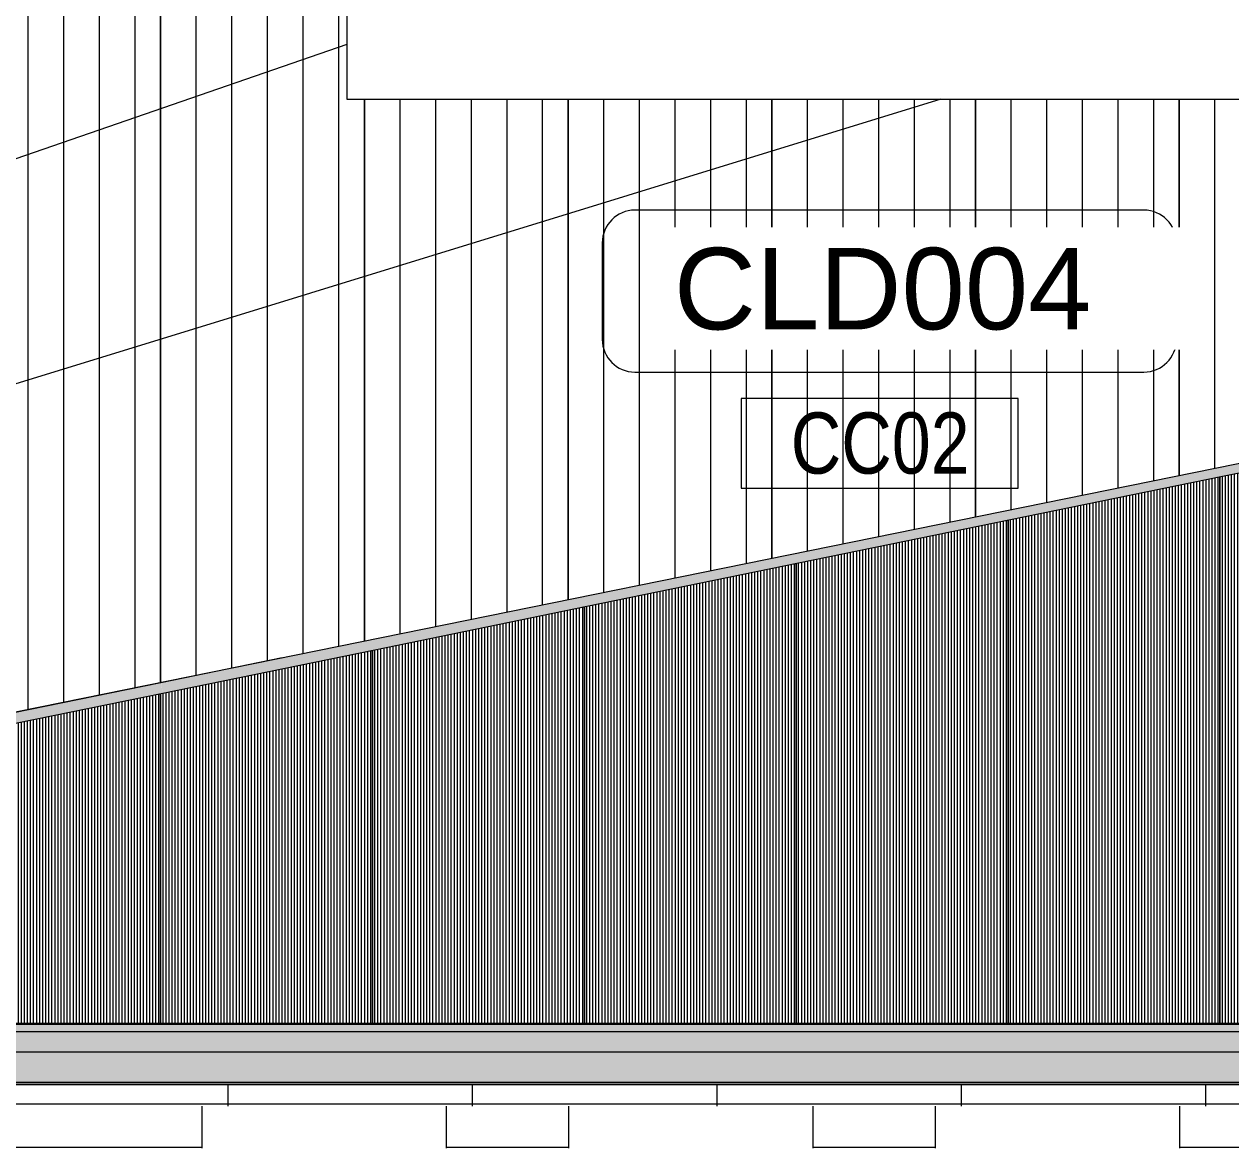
# Model space of a CAD drawing. Header units: metres. Extents: x -2362 to -2010, y -1 to 30.
# Drawn here: x -2041.69 to -2035.77, y 7.65 to 13.15 of the extents above; entities that cross this region are included whole.
import ezdxf

# ---------------------------------------------------------------- set-up
doc = ezdxf.new("R2010")
doc.units = ezdxf.units.M
for name, color, linetype, lineweight in [('A-ANNO-IDEN', 131, 'Continuous', 5), ('A-ANNO-KEYN', 231, 'Continuous', 5), ('A-CLNG', 13, 'Continuous', 5), ('A-CLNG-PATT', 13, 'Continuous', 5), ('A-GENM', 13, 'Continuous', 5), ('A-GLAZ-CURT', 52, 'Continuous', 5), ('A-GLAZ-CWMG', 51, 'Continuous', 5), ('A-ROOF', 132, 'Continuous', 5), ('A-WALL', 113, 'Continuous', 5), ('A-WALL-PATT', 111, 'Continuous', 5)]:
    doc.layers.add(name, color=color, linetype=linetype, lineweight=lineweight)
doc.styles.add('Arial Narrow_1', font='ARIALN.TTF', dxfattribs={"height": 0.3})
doc.styles.add('Arial_2', font='arial.ttf', dxfattribs={"height": 0.4})
pattern_1 = [(90, (-2038.01961, 5.24), (-0.175, 1e-17), [])]
pattern_2 = [(90, (-2039.01961, 5.24), (-0.175, 1e-17), [])]
pattern_3 = [(90, (-2040.01961, 5.24), (-0.175, 1e-17), [])]
pattern_4 = [(90, (-2041.01961, 5.24), (-0.175, 1e-17), [])]
pattern_5 = [(90, (-2042.01961, 5.24), (-0.175, 1e-17), [])]

# ---------------------------------------------------------------- blocks, each defined once
blk = doc.blocks.new('System Panel - Danpalon - Multicell - 16mm thk - Light grey-3360726-SOUTH EAST - PART C')
at = {"layer": 'A-GLAZ-CURT'}
h = blk.add_hatch(dxfattribs=at)
h.set_pattern_fill('FP_201', color=256, style=0, pattern_type=2)
h.set_pattern_definition([(90, (-1591.838, 8.935), (-0.015, 9e-19), [])])
h.paths.add_polyline_path([(-1591.3183, 8.2509), (-1591.3183, 9.87), (-1592.3583, 9.6572), (-1592.3583, 8.2509), (-1591.3839, 8.2509)])
for p, q in [((-1591.3183, 8.2509), (-1591.3183, 9.87)), ((-1592.3583, 9.6572), (-1592.3583, 8.2509))]:
    blk.add_line(p, q, dxfattribs=at)
blk = doc.blocks.new('System Panel - Danpalon - Multicell - 16mm thk - Light grey-3360727-SOUTH EAST - PART C')
at = {"layer": 'A-GLAZ-CURT'}
h = blk.add_hatch(dxfattribs=at)
h.set_pattern_fill('FP_202', color=256, style=0, pattern_type=2)
h.set_pattern_definition([(90, (-1590.798, 9.041), (-0.015, 9e-19), [])])
h.paths.add_polyline_path([(-1590.2783, 8.2508), (-1590.2783, 10.0828), (-1591.3183, 9.87), (-1591.3183, 8.2509), (-1590.3424, 8.2508)])
for p, q in [((-1590.2783, 8.2508), (-1590.2783, 10.0828)), ((-1591.3183, 9.87), (-1591.3183, 8.2509))]:
    blk.add_line(p, q, dxfattribs=at)
blk = doc.blocks.new('System Panel - Danpalon - Multicell - 16mm thk - Light grey-3360728-SOUTH EAST - PART C')
at = {"layer": 'A-GLAZ-CURT'}
h = blk.add_hatch(dxfattribs=at)
h.set_pattern_fill('FP_203', color=256, style=0, pattern_type=2)
h.set_pattern_definition([(90, (-1589.758, 9.148), (-0.015, 9e-19), [])])
h.paths.add_polyline_path([(-1589.2383, 8.2508), (-1589.2383, 10.2956), (-1590.2783, 10.0828), (-1590.2783, 8.2508), (-1589.3009, 8.2508)])
for p, q in [((-1589.2383, 8.2508), (-1589.2383, 10.2956)), ((-1590.2783, 10.0828), (-1590.2783, 8.2508))]:
    blk.add_line(p, q, dxfattribs=at)
blk = doc.blocks.new('System Panel - Danpalon - Multicell - 16mm thk - Light grey-3360729-SOUTH EAST - PART C')
at = {"layer": 'A-GLAZ-CURT'}
h = blk.add_hatch(dxfattribs=at)
h.set_pattern_fill('FP_204', color=256, style=0, pattern_type=2)
h.set_pattern_definition([(90, (-1588.718, 9.254), (-0.015, 9e-19), [])])
h.paths.add_polyline_path([(-1588.1983, 8.2507), (-1588.1983, 10.5085), (-1589.2383, 10.2956), (-1589.2383, 8.2508), (-1588.2594, 8.2507)])
for p, q in [((-1588.1983, 8.2507), (-1588.1983, 10.5085)), ((-1589.2383, 10.2956), (-1589.2383, 8.2508))]:
    blk.add_line(p, q, dxfattribs=at)
blk = doc.blocks.new('System Panel - Danpalon - Multicell - 16mm thk - Light grey-3360730-SOUTH EAST - PART C')
at = {"layer": 'A-GLAZ-CURT'}
h = blk.add_hatch(dxfattribs=at)
h.set_pattern_fill('FP_205', color=256, style=0, pattern_type=2)
h.set_pattern_definition([(90, (-1587.678, 9.361), (-0.015, 9e-19), [])])
h.paths.add_polyline_path([(-1587.1583, 8.2507), (-1587.1583, 10.7213), (-1588.1983, 10.5085), (-1588.1983, 8.2507), (-1587.218, 8.2507)])
for p, q in [((-1587.1583, 8.2507), (-1587.1583, 10.7213)), ((-1588.1983, 10.5085), (-1588.1983, 8.2507))]:
    blk.add_line(p, q, dxfattribs=at)
blk = doc.blocks.new('System Panel - Danpalon - Multicell - 16mm thk - Light grey-3360731-SOUTH EAST - PART C')
at = {"layer": 'A-GLAZ-CURT'}
h = blk.add_hatch(dxfattribs=at)
h.set_pattern_fill('FP_206', color=256, style=0, pattern_type=2)
h.set_pattern_definition([(90, (-1586.638, 9.467), (-0.015, 9e-19), [])])
h.paths.add_polyline_path([(-1586.1183, 8.2507), (-1586.1183, 10.9341), (-1587.1583, 10.7213), (-1587.1583, 8.2507), (-1586.1765, 8.2507)])
for p, q in [((-1586.1183, 8.2507), (-1586.1183, 10.9341)), ((-1587.1583, 10.7213), (-1587.1583, 8.2507))]:
    blk.add_line(p, q, dxfattribs=at)
blk = doc.blocks.new('System Panel - Danpalon - Multicell - 16mm thk - Light grey-3360732-SOUTH EAST - PART C')
at = {"layer": 'A-GLAZ-CURT'}
h = blk.add_hatch(dxfattribs=at)
h.set_pattern_fill('FP_207', color=256, style=0, pattern_type=2)
h.set_pattern_definition([(90, (-1585.598, 9.573), (-0.015, 9e-19), [])])
h.paths.add_polyline_path([(-1585.0783, 8.2506), (-1585.0783, 11.1469), (-1586.1183, 10.9341), (-1586.1183, 8.2507), (-1585.135, 8.2506)])
for p, q in [((-1585.0783, 8.2506), (-1585.0783, 11.1469)), ((-1586.1183, 10.9341), (-1586.1183, 8.2507))]:
    blk.add_line(p, q, dxfattribs=at)
blk = doc.blocks.new('Rectangular Mullion - Frame_Framed Facade_Danpal_DPANMF BT2-V283-SOUTH EAST - PART C')
at = {"layer": 'A-GLAZ-CWMG'}
for points in [[(-1592.3465, 9.6596), (-1591.3065, 9.8724), (-1591.3181, 9.9246), (-1592.3572, 9.712)], [(-1592.3572, 9.712), (-1592.3181, 9.7223), (-1592.3576, 9.7143)]]:
    blk.add_hatch(color=256, dxfattribs=at).paths.add_polyline_path(points)
for p, q in [((-1592.3572, 9.712), (-1591.3172, 9.9248)), ((-1592.3465, 9.6596), (-1591.3065, 9.8724))]:
    blk.add_line(p, q, dxfattribs=at)
blk = doc.blocks.new('Rectangular Mullion - Frame_Framed Facade_Danpal_DPANMF BT2-V284-SOUTH EAST - PART C')
at = {"layer": 'A-GLAZ-CWMG'}
blk.add_hatch(color=256, dxfattribs=at).paths.add_polyline_path([(-1591.3065, 9.8724), (-1590.2665, 10.0853), (-1590.277, 10.1369), (-1591.3172, 9.9248)])
for p, q in [((-1591.3065, 9.8724), (-1590.2665, 10.0853)), ((-1591.3172, 9.9248), (-1590.7221, 10.0465))]:
    blk.add_line(p, q, dxfattribs=at)
blk = doc.blocks.new('Rectangular Mullion - Frame_Framed Facade_Danpal_DPANMF BT2-V285-SOUTH EAST - PART C')
at = {"layer": 'A-GLAZ-CWMG'}
blk.add_hatch(color=256, dxfattribs=at).paths.add_polyline_path([(-1590.2665, 10.0853), (-1589.2265, 10.2981), (-1589.2367, 10.3483), (-1590.277, 10.1369), (-1590.2753, 10.1286)])
blk.add_line((-1590.2665, 10.0853), (-1589.2265, 10.2981), dxfattribs=at)
blk = doc.blocks.new('Rectangular Mullion - Frame_Framed Facade_Danpal_DPANMF BT2-V286-SOUTH EAST - PART C')
at = {"layer": 'A-GLAZ-CWMG'}
blk.add_hatch(color=256, dxfattribs=at).paths.add_polyline_path([(-1589.2265, 10.2981), (-1588.1865, 10.5109), (-1588.1964, 10.5596), (-1589.2367, 10.3483), (-1589.2333, 10.3317)])
blk.add_line((-1589.2265, 10.2981), (-1588.1865, 10.5109), dxfattribs=at)
blk = doc.blocks.new('Rectangular Mullion - Frame_Framed Facade_Danpal_DPANMF BT2-V287-SOUTH EAST - PART C')
at = {"layer": 'A-GLAZ-CWMG'}
blk.add_hatch(color=256, dxfattribs=at).paths.add_polyline_path([(-1588.1865, 10.5109), (-1587.1465, 10.7237), (-1587.1561, 10.7709), (-1588.1964, 10.5596), (-1588.1914, 10.5349)])
blk.add_line((-1588.1865, 10.5109), (-1587.1465, 10.7237), dxfattribs=at)
blk = doc.blocks.new('Rectangular Mullion - Frame_Framed Facade_Danpal_DPANMF BT2-V288-SOUTH EAST - PART C')
at = {"layer": 'A-GLAZ-CWMG'}
blk.add_hatch(color=256, dxfattribs=at).paths.add_polyline_path([(-1587.1465, 10.7237), (-1586.1065, 10.9365), (-1586.1158, 10.9823), (-1587.1561, 10.7709), (-1587.1494, 10.738)])
blk.add_line((-1587.1465, 10.7237), (-1586.1065, 10.9365), dxfattribs=at)
blk = doc.blocks.new('Rectangular Mullion - Frame_Framed Facade_Danpal_DPANMF BT2-V289-SOUTH EAST - PART C')
at = {"layer": 'A-GLAZ-CWMG'}
blk.add_hatch(color=256, dxfattribs=at).paths.add_polyline_path([(-1586.1065, 10.9365), (-1585.0665, 11.1493), (-1585.0755, 11.1936), (-1586.1158, 10.9823), (-1586.1074, 10.9412)])
blk.add_line((-1586.1065, 10.9365), (-1585.0665, 11.1493), dxfattribs=at)
blk = doc.blocks.new('Signage_Tenant Building - Tenant Signage with Back Panel-V302-SOUTH EAST - PART C')
at = {"layer": 'A-GENM'}
for p, q in [((-1590.4033, 15.1875), (-1590.4033, 12.7875)), ((-1590.4033, 12.7875), (-1581.4033, 12.7875))]:
    blk.add_line(p, q, dxfattribs=at)
blk = doc.blocks.new('Roof Gutters4 - Roof Gutters-3348027-SOUTH EAST - PART C')
at = {"layer": 'A-ROOF'}
h = blk.add_hatch(color=256, dxfattribs=at)
h.paths.add_polyline_path([(-1580.9839, 7.9271), (-1580.9628, 7.9271), (-1580.9653, 8.2496), (-1581.1774, 8.2504), (-1613.3094, 8.2539), (-1613.3366, 8.2455), (-1613.3262, 8.2456), (-1613.3089, 8.2509), (-1613.0466, 8.2488), (-1580.9682, 8.2466), (-1580.9659, 7.9298), (-1580.9839, 7.9297)])
h.paths.add_polyline_path([(-1655.208, 7.9303), (-1655.208, 7.9329), (-1655.226, 7.933), (-1655.2236, 8.2498), (-1654.9139, 8.2506), (-1644.3284, 8.2523), (-1644.2899, 8.2469), (-1644.2662, 8.2468), (-1644.3271, 8.2553), (-1644.9158, 8.2532), (-1655.2266, 8.2528), (-1655.229, 7.9303)])
at = {"layer": 'A-ROOF', "lineweight": 15}
for p, q in [((-1613.0883, 8.2488), (-1581.0526, 8.2474)), ((-1581.0525, 8.2504), (-1613.0882, 8.2518))]:
    blk.add_line(p, q, dxfattribs=at)
blk = doc.blocks.new('Area 51 Ceiling - External FC1 - Area 51 Ceiling - External FC-3412687-SOUTH EAST - PART C')
at = {"layer": 'A-CLNG-PATT'}
h = blk.add_hatch(dxfattribs=at)
h.set_pattern_fill('FP_193', color=256, style=0, pattern_type=2)
h.set_pattern_definition([(0, (0, 0), (0.8128, 0.2032), [0.06706, -0.54254, 0.06706, -0.54254, -3.251]), (0, (0, 0), (0.8128, 0.2032), [-1.219, 0.06706, -1.152, 0.06706, -0.54254, -1.422]), (0, (0, 0), (0.8128, 0.2032), [-3.048, 0.06706, -0.33934, 0.06706, -0.94894]), (120, (0.3048, 0.1016), (-0.582376362, 0.602305448), [0.06706, -0.54254, 0.06706, -0.54254, -3.251]), (120, (0.3048, 0.1016), (-0.582376362, 0.602305448), [-1.219, 0.06706, -1.152, 0.06706, -0.54254, -1.422]), (120, (0.3048, 0.1016), (-0.582376362, 0.602305448), [-3.048, 0.06706, -0.33934, 0.06706, -0.94894]), (240, (0.4064, 0.508), (-0.230423638, -0.805505448), [0.06706, -0.54254, 0.06706, -0.54254, -3.251]), (240, (0.4064, 0.508), (-0.230423638, -0.805505448), [-1.219, 0.06706, -1.152, 0.06706, -0.54254, -1.422]), (240, (0.4064, 0.508), (-0.230423638, -0.805505448), [-3.048, 0.06706, -0.33934, 0.06706, -0.94894])])
h.paths.add_polyline_path([(-1582.8438, 7.9515), (-1580.9682, 7.9515), (-1580.9691, 7.961), (-1655.2241, 7.961), (-1655.2241, 7.9515), (-1583.0521, 7.9515)])
h = blk.add_hatch(dxfattribs=at)
h.set_pattern_fill('FP_306', color=256, style=0, pattern_type=2)
h.set_pattern_definition([(180, (-1575.089, 7.73), (-2e-17, -0.12561), []), (270, (-1575.089, 7.73), (1.2, 7e-17), [])])
h.paths.add_polyline_path([(-1581.0013, 7.8411), (-1580.9839, 7.8411), (-1580.9839, 7.9297), (-1580.9682, 7.9298), (-1580.9691, 7.9515), (-1581.5639, 7.9515), (-1581.5639, 7.8452), (-1581.0013, 7.8452)])
h.paths.add_polyline_path([(-1655.0739, 7.8452), (-1655.0739, 7.9515), (-1655.2241, 7.9515), (-1655.2236, 7.933), (-1655.208, 7.9329), (-1655.208, 7.8452), (-1655.1222, 7.8452)])
h.paths.add_polyline_path([(-1654.9139, 7.8452), (-1644.5739, 7.8452), (-1644.5739, 7.9515), (-1655.0639, 7.9515), (-1655.0639, 7.8452)])
h.paths.add_polyline_path([(-1644.5639, 7.8452), (-1634.0749, 7.8452), (-1634.0749, 7.9515), (-1644.5639, 7.9515), (-1644.5639, 7.899)])
h.paths.add_polyline_path([(-1634.0639, 7.8452), (-1623.5749, 7.8452), (-1623.5749, 7.9515), (-1634.0639, 7.9515), (-1634.0639, 7.899)])
h.paths.add_polyline_path([(-1623.5639, 7.8452), (-1613.0749, 7.8452), (-1613.0749, 7.9515), (-1623.5639, 7.9515), (-1623.5639, 7.899)])
h.paths.add_polyline_path([(-1613.0466, 7.8452), (-1602.5739, 7.8452), (-1602.5739, 7.9515), (-1613.0639, 7.9515), (-1613.0639, 7.8452)])
h.paths.add_polyline_path([(-1602.5639, 7.8452), (-1592.0739, 7.8452), (-1592.0739, 7.9515), (-1602.5639, 7.9515), (-1602.5639, 7.899)])
h.paths.add_polyline_path([(-1591.8005, 7.8452), (-1581.5739, 7.8452), (-1581.5739, 7.9515), (-1592.0639, 7.9515), (-1592.0639, 7.8452), (-1592.0088, 7.8452)])
at = {"layer": 'A-CLNG', "lineweight": 13}
for p, q in [((-1580.9682, 7.961), (-1655.2241, 7.961)), ((-1655.2241, 7.9515), (-1580.9682, 7.9515))]:
    blk.add_line(p, q, dxfattribs=at)
blk = doc.blocks.new('T-Keynote-ANZRS - Keynote Value _2mm Opaque_ box-1903833-SOUTH EAST - PART C')
at = {"layer": 'A-ANNO-KEYN'}
for p, q in [((-1581.367, 10.808), (-1583.8658, 10.808)), ((-1584.0258, 10.648), (-1584.0258, 10.1736)), ((-1581.207, 10.1736), (-1581.207, 10.648)), ((-1583.8658, 10.0136), (-1581.367, 10.0136))]:
    blk.add_line(p, q, dxfattribs=at)
for centre, start, end in [((-1583.8658, 10.648), 90, 180), ((-1581.367, 10.648), 0, 90), ((-1583.8658, 10.1736), 180, 270), ((-1581.367, 10.1736), 270, 360)]:
    blk.add_arc(centre, 0.16, start, end, dxfattribs=at)
blk = doc.blocks.new('Material Tag_AAA - Material Tag_AAA-3504877-SOUTH EAST - PART C')
at = {"layer": 'A-ANNO-IDEN'}
for p, q in [((-1651.6583, 11.3309), (-1653.0183, 11.3309)), ((-1653.0183, 11.3309), (-1653.0183, 10.8909)), ((-1651.6583, 10.8909), (-1651.6583, 11.3309)), ((-1653.0183, 10.8909), (-1651.6583, 10.8909))]:
    blk.add_line(p, q, dxfattribs=at)

msp = doc.modelspace()

# ---------------------------------------------------------------- hatches: boundary and pattern name
at = {"layer": 'A-ROOF'}
for points in [[(-2030.6699, 8.2116), (-2030.6707, 8.2466), (-2104.9252, 8.2498), (-2104.9252, 8.2148), (-2030.6707, 8.2116)], [(-2030.6699, 8.1114), (-2030.6707, 8.2116), (-2104.9252, 8.2148), (-2104.9252, 8.1147), (-2030.6707, 8.1114)], [(-2030.6699, 7.9612), (-2030.6707, 8.1114), (-2104.9252, 8.1147), (-2104.9252, 7.9644), (-2030.6707, 7.9612)]]:
    msp.add_hatch(color=256, dxfattribs=at).paths.add_polyline_path(points)
at = {"layer": 'A-WALL-PATT'}
h = msp.add_hatch(dxfattribs=at)
h.set_pattern_fill('FP_296', color=256, style=0, pattern_type=2)
h.set_pattern_definition(pattern_5)
h.paths.add_polyline_path([(-2042.0197, 12.3947), (-2041.0197, 12.7392), (-2041.0197, 15.94), (-2042.0197, 15.94), (-2042.0197, 12.7787)])
h = msp.add_hatch(dxfattribs=at)
h.set_pattern_fill('FP_295', color=256, style=0, pattern_type=2)
h.set_pattern_definition(pattern_4)
h.paths.add_polyline_path([(-2041.0197, 12.7392), (-2040.1049, 13.0544), (-2040.1049, 15.1875), (-2040.0197, 15.1875), (-2040.0197, 15.94), (-2041.0197, 15.94), (-2041.0197, 13.2031)])
h = msp.add_hatch(dxfattribs=at)
h.set_pattern_fill('FP_295', color=256, style=0, pattern_type=2)
h.set_pattern_definition(pattern_4)
h.paths.add_polyline_path([(-2041.0197, 11.6093), (-2040.0197, 11.9169), (-2040.0197, 12.7875), (-2040.1049, 12.7875), (-2040.1049, 13.0544), (-2041.0197, 12.7392)])
h = msp.add_hatch(dxfattribs=at)
h.set_pattern_fill('FP_296', color=256, style=0, pattern_type=2)
h.set_pattern_definition(pattern_5)
h.paths.add_polyline_path([(-2042.0197, 11.3016), (-2041.0197, 11.6093), (-2041.0197, 12.7392), (-2042.0197, 12.3947), (-2042.0197, 11.5058)])
h = msp.add_hatch(dxfattribs=at)
h.set_pattern_fill('FP_294', color=256, style=0, pattern_type=2)
h.set_pattern_definition(pattern_3)
h.paths.add_polyline_path([(-2040.0197, 11.9169), (-2039.0197, 12.2246), (-2039.0197, 12.7875), (-2040.0197, 12.7875)])
h = msp.add_hatch(dxfattribs=at)
h.set_pattern_fill('FP_293', color=256, style=0, pattern_type=2)
h.set_pattern_definition(pattern_2)
h.paths.add_polyline_path([(-2039.0197, 12.2246), (-2038.0197, 12.5322), (-2038.0197, 12.7875), (-2039.0197, 12.7875)])
h = msp.add_hatch(dxfattribs=at)
h.set_pattern_fill('FP_292', color=256, style=0, pattern_type=2)
h.set_pattern_definition(pattern_1)
h.paths.add_polyline_path([(-2038.0197, 10.5349), (-2037.0197, 10.738), (-2037.0197, 12.7875), (-2037.1902, 12.7875), (-2038.0197, 12.5322), (-2038.0197, 10.6571)])
h = msp.add_hatch(dxfattribs=at)
h.set_pattern_fill('FP_292', color=256, style=0, pattern_type=2)
h.set_pattern_definition(pattern_1)
h.paths.add_polyline_path([(-2038.0197, 12.5322), (-2037.1902, 12.7875), (-2038.0197, 12.7875)])
h = msp.add_hatch(dxfattribs=at)
h.set_pattern_fill('FP_291', color=256, style=0, pattern_type=2)
h.set_pattern_definition([(90, (-2037.01961, 5.24), (-0.175, 1e-17), [])])
h.paths.add_polyline_path([(-2037.0197, 10.738), (-2036.0197, 10.9412), (-2036.0197, 12.7875), (-2037.0197, 12.7875), (-2037.0197, 10.8693)])
h = msp.add_hatch(dxfattribs=at)
h.set_pattern_fill('FP_290', color=256, style=0, pattern_type=2)
h.set_pattern_definition([(90, (-2036.01961, 5.24), (-0.175, 1e-17), [])])
h.paths.add_polyline_path([(-2036.0197, 10.9412), (-2035.0197, 11.1443), (-2035.0197, 12.7875), (-2036.0197, 12.7875), (-2036.0197, 11.0815)])
h = msp.add_hatch(dxfattribs=at)
h.set_pattern_fill('FP_293', color=256, style=0, pattern_type=2)
h.set_pattern_definition(pattern_2)
h.paths.add_polyline_path([(-2039.0197, 10.3317), (-2038.0197, 10.5349), (-2038.0197, 12.5322), (-2039.0197, 12.2246), (-2039.0197, 10.445)])
h = msp.add_hatch(dxfattribs=at)
h.set_pattern_fill('FP_294', color=256, style=0, pattern_type=2)
h.set_pattern_definition(pattern_3)
h.paths.add_polyline_path([(-2040.0197, 10.1286), (-2039.0197, 10.3317), (-2039.0197, 12.2246), (-2040.0197, 11.9169), (-2040.0197, 10.2328)])
h = msp.add_hatch(dxfattribs=at)
h.set_pattern_fill('FP_295', color=256, style=0, pattern_type=2)
h.set_pattern_definition(pattern_4)
h.paths.add_polyline_path([(-2041.0197, 9.9254), (-2040.0197, 10.1286), (-2040.0197, 11.9169), (-2041.0197, 11.6093), (-2041.0197, 10.0206)])
h = msp.add_hatch(dxfattribs=at)
h.set_pattern_fill('FP_296', color=256, style=0, pattern_type=2)
h.set_pattern_definition(pattern_5)
h.paths.add_polyline_path([(-2042.0197, 9.7223), (-2041.0197, 9.9254), (-2041.0197, 11.6093), (-2042.0197, 11.3016), (-2042.0197, 9.8085)])
h = msp.add_hatch(dxfattribs=at)
h.set_pattern_fill('FP_194', color=256, style=0, pattern_type=2)
h.set_pattern_definition([(90, (-2103.2196, 7.64), (-6, 4e-16), [1.2, -1.2]), (90, (-2102.0196, 7.64), (-6, 4e-16), [1.2, -1.2]), (90, (-2100.8196, 7.64), (-6, 4e-16), [1.2, -1.2]), (90, (-2102.0196, 8.84), (-6, 4e-16), [1.2, -1.2]), (90, (-2100.8196, 8.84), (-6, 4e-16), [1.2, -1.2]), (180, (-2102.0196, 8.84), (-3e-16, -2.4), [1.2, -4.8]), (180, (-2100.8196, 10.04), (-3e-16, -2.4), [1.2, -4.8]), (90, (-2100.8196, 7.64), (-6, 4e-16), [1.2, -1.2]), (90, (-2099.6196, 7.64), (-6, 4e-16), [1.2, -1.2]), (90, (-2099.0196, 7.64), (-6, 4e-16), [1.2, -1.2]), (90, (-2099.6196, 8.84), (-6, 4e-16), [1.2, -1.2]), (90, (-2099.0196, 8.84), (-6, 4e-16), [1.2, -1.2]), (180, (-2099.6196, 8.84), (-3e-16, -2.4), [1.2, -4.8]), (180, (-2099.0196, 10.04), (-3e-16, -2.4), [0.6, -5.4]), (90, (-2103.8196, 7.64), (-6, 4e-16), [1.2, -1.2]), (90, (-2103.2196, 7.64), (-6, 4e-16), [1.2, -1.2]), (90, (-2103.8196, 8.84), (-6, 4e-16), [1.2, -1.2]), (90, (-2103.2196, 8.84), (-6, 4e-16), [1.2, -1.2]), (180, (-2103.8196, 8.84), (-3e-16, -2.4), [1.2, -4.8]), (180, (-2103.2196, 10.04), (-3e-16, -2.4), [0.6, -5.4]), (90, (-2103.2196, 7.64), (-6, 4e-16), [1.2, -1.2]), (90, (-2105.0196, 7.64), (-6, 4e-16), [1.2, -1.2])])
h.paths.add_polyline_path([(-2105.0197, 7.64), (-2030.7029, 7.64), (-2030.7029, 7.8452), (-2031.2045, 7.8452), (-2031.2045, 7.6514), (-2031.3365, 7.6514), (-2031.3365, 7.7169), (-2031.2755, 7.7169), (-2031.2755, 7.8452), (-2041.7655, 7.8452), (-2041.7655, 7.7169), (-2041.7045, 7.7169), (-2041.7045, 7.6514), (-2041.8365, 7.6514), (-2041.8365, 7.7169), (-2041.7755, 7.7169), (-2041.7755, 7.8452), (-2052.2045, 7.8452), (-2052.2045, 7.6514), (-2052.3365, 7.6514), (-2052.3365, 7.7169), (-2052.2755, 7.7169), (-2052.2755, 7.8452), (-2062.7045, 7.8452), (-2062.7045, 7.6514), (-2062.8376, 7.6514), (-2062.8376, 7.7677), (-2062.7766, 7.7677), (-2062.7766, 7.8452), (-2073.2045, 7.8452), (-2073.2045, 7.6514), (-2073.3376, 7.6514), (-2073.3376, 7.7677), (-2073.2766, 7.7677), (-2073.2766, 7.8452), (-2083.7655, 7.8452), (-2083.7655, 7.7677), (-2083.7056, 7.7677), (-2083.7045, 7.6514), (-2083.8376, 7.6514), (-2083.8376, 7.7677), (-2083.7766, 7.7677), (-2083.7766, 7.8452), (-2094.2655, 7.8452), (-2094.2655, 7.7169), (-2094.2045, 7.7169), (-2094.2045, 7.6514), (-2094.3365, 7.6514), (-2094.3365, 7.7169), (-2094.2755, 7.7169), (-2094.2755, 7.8452), (-2104.7045, 7.8452), (-2104.7045, 7.6514), (-2104.8365, 7.6514), (-2104.8365, 7.7169), (-2104.7755, 7.7169), (-2104.7755, 7.8452), (-2104.9096, 7.8452), (-2104.9096, 7.824), (-2104.9306, 7.824), (-2104.9306, 7.8671), (-2104.94, 7.871), (-2104.9503, 7.8789), (-2104.9607, 7.8953), (-2104.9634, 7.9026), (-2104.965, 7.9303), (-2104.9633, 8.035), (-2104.9298, 8.035), (-2104.9306, 8.1182), (-2105.0197, 8.1182), (-2105.0197, 7.6514)])
h.paths.add_polyline_path([(-2052.2045, 7.7169), (-2052.2045, 7.8452), (-2052.2655, 7.8452), (-2052.2655, 7.7169)])
h.paths.add_polyline_path([(-2031.2655, 7.7169), (-2031.2045, 7.7169), (-2031.2045, 7.8452), (-2031.2655, 7.8452), (-2031.2655, 7.8275)])
h.paths.add_polyline_path([(-2104.7655, 7.7169), (-2104.7045, 7.7169), (-2104.7045, 7.8452), (-2104.7655, 7.8452), (-2104.7655, 7.8275)])
h.paths.add_polyline_path([(-2073.2056, 7.7169), (-2073.2045, 7.7169), (-2073.2056, 7.7577)])
h.paths.add_polyline_path([(-2062.7045, 7.7169), (-2062.7056, 7.8452), (-2062.7655, 7.8452), (-2062.7655, 7.7677), (-2062.7056, 7.7677), (-2062.7056, 7.7169)])
h.paths.add_polyline_path([(-2073.2056, 7.7677), (-2073.2056, 7.8452), (-2073.2655, 7.8452), (-2073.2655, 7.7677)])
h.paths.add_polyline_path([(-2046.0708, 8.2511), (-2046.0708, 8.8993), (-2049.261, 8.2512), (-2046.2929, 8.2511)])

# ---------------------------------------------------------------- linework, layer by layer
at = {"layer": 'A-ROOF', "color": 250, "lineweight": 13}
for p, q in [((-2030.6699, 8.2466), (-2104.9252, 8.2498)), ((-2104.9252, 7.9644), (-2030.6699, 7.9612))]:
    msp.add_line(p, q, dxfattribs=at)
at = {"layer": 'A-ROOF'}
for p, q in [((-2104.9252, 8.2148), (-2030.6699, 8.2116)), ((-2104.9252, 8.1147), (-2030.6699, 8.1114))]:
    msp.add_line(p, q, dxfattribs=at)
at = {"layer": 'A-WALL'}
for p, q in [((-2041.0197, 15.94), (-2041.0197, 9.9254)), ((-2040.1049, 13.0544), (-2048.0197, 10.3274)), ((-2037.1902, 12.7875), (-2046.0197, 10.071)), ((-2040.0197, 12.7875), (-2040.0197, 10.1286)), ((-2039.0197, 12.7875), (-2039.0197, 10.3317)), ((-2038.0197, 12.7875), (-2038.0197, 10.5349)), ((-2037.0197, 12.7875), (-2037.0197, 10.738)), ((-2036.0197, 12.7875), (-2036.0197, 10.9412)), ((-2046.0197, 8.9097), (-2030.0197, 12.1601))]:
    msp.add_line(p, q, dxfattribs=at)

# ---------------------------------------------------------------- block references
at = {"layer": 'A-ANNO-IDEN'}
msp.add_blockref('Material Tag_AAA - Material Tag_AAA-3504877-SOUTH EAST - PART C', (-385.152, -0.0124), dxfattribs=at)
at = {"layer": 'A-ANNO-KEYN'}
msp.add_blockref('T-Keynote-ANZRS - Keynote Value _2mm Opaque_ box-1903833-SOUTH EAST - PART C', (-454.8262, 1.4341), dxfattribs=at)
at = {"layer": 'A-CLNG'}
msp.add_blockref('Area 51 Ceiling - External FC1 - Area 51 Ceiling - External FC-3412687-SOUTH EAST - PART C', (-449.7016, 0), dxfattribs=at)
at = {"layer": 'A-GENM'}
msp.add_blockref('Signage_Tenant Building - Tenant Signage with Back Panel-V302-SOUTH EAST - PART C', (-449.7016, 0), dxfattribs=at)
at = {"layer": 'A-GLAZ-CURT'}
for name in ['System Panel - Danpalon - Multicell - 16mm thk - Light grey-3360732-SOUTH EAST - PART C', 'System Panel - Danpalon - Multicell - 16mm thk - Light grey-3360731-SOUTH EAST - PART C', 'System Panel - Danpalon - Multicell - 16mm thk - Light grey-3360730-SOUTH EAST - PART C', 'System Panel - Danpalon - Multicell - 16mm thk - Light grey-3360729-SOUTH EAST - PART C', 'System Panel - Danpalon - Multicell - 16mm thk - Light grey-3360728-SOUTH EAST - PART C', 'System Panel - Danpalon - Multicell - 16mm thk - Light grey-3360727-SOUTH EAST - PART C', 'System Panel - Danpalon - Multicell - 16mm thk - Light grey-3360726-SOUTH EAST - PART C']:
    msp.add_blockref(name, (-449.7016, 0), dxfattribs=at)
at = {"layer": 'A-GLAZ-CWMG'}
for name in ['Rectangular Mullion - Frame_Framed Facade_Danpal_DPANMF BT2-V289-SOUTH EAST - PART C', 'Rectangular Mullion - Frame_Framed Facade_Danpal_DPANMF BT2-V288-SOUTH EAST - PART C', 'Rectangular Mullion - Frame_Framed Facade_Danpal_DPANMF BT2-V287-SOUTH EAST - PART C', 'Rectangular Mullion - Frame_Framed Facade_Danpal_DPANMF BT2-V286-SOUTH EAST - PART C', 'Rectangular Mullion - Frame_Framed Facade_Danpal_DPANMF BT2-V285-SOUTH EAST - PART C', 'Rectangular Mullion - Frame_Framed Facade_Danpal_DPANMF BT2-V284-SOUTH EAST - PART C', 'Rectangular Mullion - Frame_Framed Facade_Danpal_DPANMF BT2-V283-SOUTH EAST - PART C']:
    msp.add_blockref(name, (-449.7016, 0), dxfattribs=at)
at = {"layer": 'A-ROOF'}
msp.add_blockref('Roof Gutters4 - Roof Gutters-3348027-SOUTH EAST - PART C', (-449.7016, 0), dxfattribs=at)

# ---------------------------------------------------------------- texts
at = {"layer": 'A-ANNO-IDEN', "lineweight": 15, "insert": (-2037.9269, 11.2493), "char_height": 0.3, "width": 1.090295, "attachment_point": 1, "style": 'Arial Narrow_1'}
msp.add_mtext('CC02', dxfattribs=at)

# ---------------------------------------------------------------- next in the draw order: texts
at = {"layer": 'A-ANNO-KEYN', "insert": (-2038.5007, 12.0571), "char_height": 0.4, "width": 2.533332, "attachment_point": 1, "style": 'Arial_2', "bg_fill": 3, "box_fill_scale": 1.25, "bg_fill_color": 256, "bg_fill_true_color": 13158600, "bg_fill_transparency": 0}
msp.add_mtext('CLD004', dxfattribs=at)

doc.saveas('drawing.dxf')
